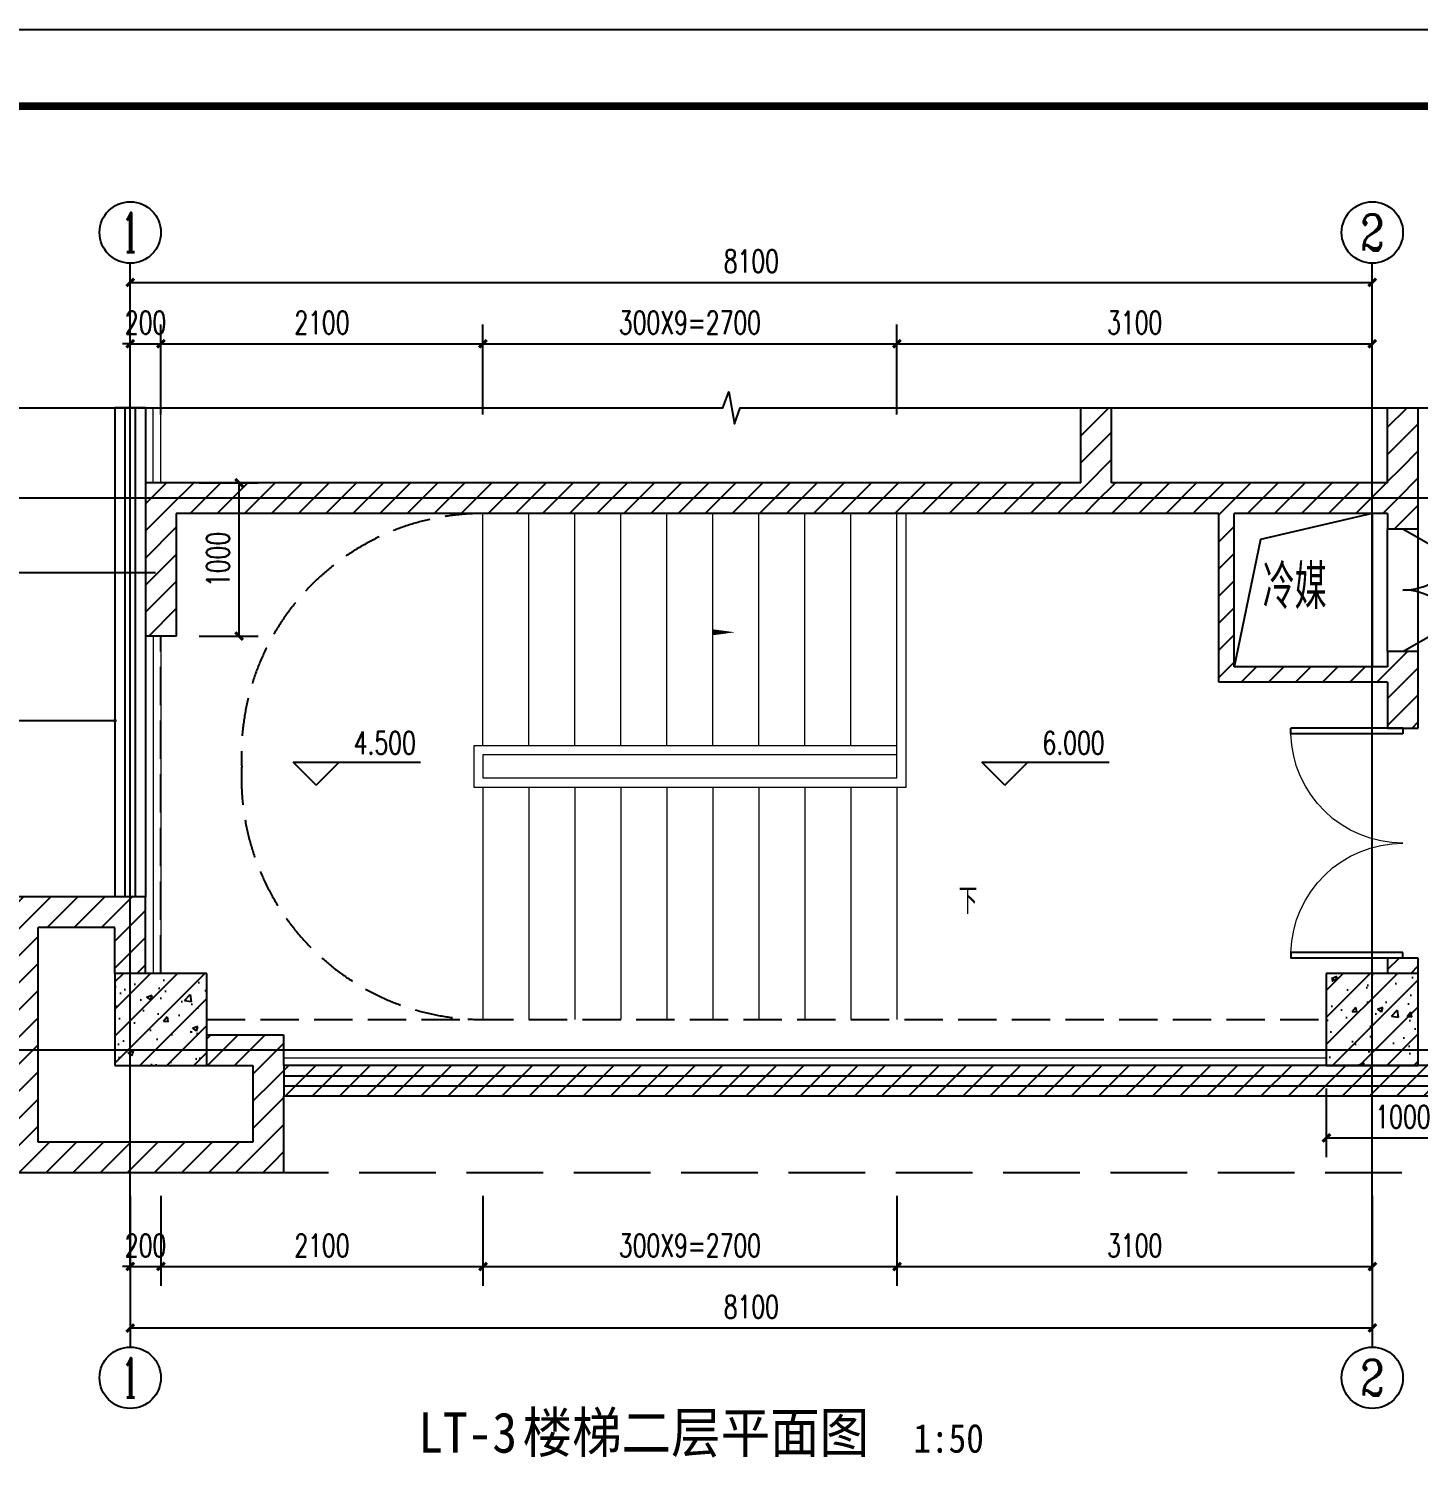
# Model space of a CAD drawing. Extents: x 1738711 to 2346805, y 1189731 to 2516152.
# Drawn here: x 2074032 to 2083095, y 1388574 to 1397922 of the extents above; entities that cross this region are included whole.
import ezdxf
from ezdxf.enums import TextEntityAlignment as Align

# ---------------------------------------------------------------- set-up
doc = ezdxf.new("R2010")
doc.units = 0
doc.header["$LTSCALE"] = 1000
doc.header["$MEASUREMENT"] = 0
doc.linetypes.add('DASH', pattern=[0.35, 0.25, -0.1])
doc.linetypes.add('复件 140224通州运河二期售楼部条件图_t3$0$X-ME SHAFT SH$0$X-B2$0$WATER_LINE', pattern=[0])
for name, color, linetype in [('AR-TEXT', 7, 'Continuous'), ('AXIS', 3, 'Continuous'), ('AXIS_TEXT', 7, 'Continuous'), ('DIM_ELEV', 3, 'Continuous'), ('DIM_LEAD', 3, 'Continuous'), ('DIM_SYMB', 3, 'Continuous'), ('DOTE', 1, 'Continuous'), ('PUB_DIM', 3, 'Continuous'), ('PUB_HATCH', 8, 'Continuous'), ('PUB_TEXT', 7, 'Continuous'), ('TK', 4, 'Continuous'), ('WALL', 40, 'Continuous'), ('WINDOW', 144, 'Continuous'), ('看线', 8, 'Continuous')]:
    doc.layers.add(name, color=color, linetype=linetype)
doc.layers.add('STAIR', color=2, linetype='Continuous', lineweight=5)
doc.layers.add('栏杆', color=6, linetype='Continuous', lineweight=15)
doc.styles.add('_TCH_AXIS', font='COMPLEX', dxfattribs={"bigfont": 'GBCBIG'})
doc.styles.add('_TCH_DIM', font='SIMPLEX', dxfattribs={"bigfont": 'GBCBIG'})
doc.styles.add('_TCH_DIM_T3', font='SIMPLEX', dxfattribs={"width": 0.705882, "bigfont": 'GBCBIG'})
doc.styles.add('COMPLEX', font='COMPLEX')
doc.styles.get("Standard").update_dxf_attribs({"font": 'gbenor.shx', "bigfont": 'gbcbig.shx'})
doc.styles.add('宋体', font='SIMSUN.TTF', dxfattribs={"width": 0.75})
doc.styles.add('黑体', font='simhei_0.ttf', dxfattribs={"width": 0.9})
doc.dimstyles.new('_TCH_ARCH&&50', dxfattribs={"dimtxt": 148.75, "dimasz": 50, "dimexe": 125, "dimexo": 150, "dimgap": 63.125, "dimtad": 1, "dimdec": 0, "dimzin": 0, "dimdsep": 46, "dimtxsty": '_TCH_DIM_T3', "dimblk": 'ARCHTICK', "dimcen": 0.09, "dimclrt": 7, "dimazin": 2, "dimtfac": 1, "dimtdec": 0, "dimtix": 1, "dimtmove": 2, "dimatfit": 3, "dimfxl": 50, "dimtolj": 1, "dimtzin": 0, "dimarcsym": 0})
pattern_1 = [(45, (0, 0), (-88.3883476, 88.3883476), []), (50, (0, 0), (358.63009, -31.376067), [37.5, -412.5]), (355, (0, 0), (-69.375667, 376.096067), [30, -330]), (100.4514, (29.9, -2.6), (289.25469, 344.71977), [31.870095, -350.571056]), (46.1842, (0, 100), (533.620524, -82.75951), [56.25, -618.75]), (96.6356, (44.47, 93.1), (467.33135, 487.05894), [47.80514, -525.8565]), (351.1842, (0, 100), (467.33097, 487.0593), [45, -495]), (21, (50, 75), (298.453526, -201.309445), [37.5, -412.5]), (326, (50, 75), (121.657666, 362.57502), [30, -330]), (71.4514, (74.87, 58.22), (420.111314, 161.26525), [31.870095, -350.571056]), (37.5, (0, 0), (6.0799277, 166.446927), [0, -326, 0, -335, 0, -331.25]), (7.5, (0, 0), (131.534769, 197.205856), [0, -191, 0, -318.5, 0, -126.25]), (327.5, (-111.5, 0), (266.911218, -11.277436), [0, -125, 0, -390, 0, -517.5]), (317.5, (-161.5, 0), (291.593085, 50.052491), [0, -162.5, 0, -259, 0, -367.5])]
pattern_2 = [(45, (0, 89.76), (-88.388383, 88.388383), [])]

# ---------------------------------------------------------------- blocks, each defined once
blk = doc.blocks.new('hjashrtahreahe')
at = {"layer": 'TK', "color": 7, "const_width": 25}
blk.add_lwpolyline([(0, 59400), (84100, 59400), (84100, 0), (0, 0)], close=True, dxfattribs=at)
at = {"layer": 'TK', "color": 3, "const_width": 100}
blk.add_lwpolyline([(2500, 1000), (2500, 58400), (83100, 58400), (83100, 1000)], close=True, dxfattribs=at)
at = {"layer": 'TK', "style": '宋体', "width": 0.75}
for tag, height, p in [('项目负责人', 350, (6003, 57089)), ('专业负责人', 350, (6003, 56224)), ('设计人', 350, (6003, 55419)), ('版号1', 250, (77304, 22193)), ('时间1', 250, (82405, 22193)), ('版号2', 250, (77304, 21593)), ('时间2', 250, (82405, 21593)), ('版号3', 250, (77304, 20993)), ('时间3', 250, (82405, 20993)), ('建筑会签', 0.0001, (78978, 2403)), ('电气会签', 0.0001, (82128, 2403)), ('结构会签', 0.0001, (78978, 1803)), ('暖通会签', 0.0001, (82128, 1803)), ('给排水会签', 0.0001, (78978, 1250)), ('智能化会签', 0.0001, (82128, 1250))]:
    blk.add_attdef(tag, text='', height=height, dxfattribs=at).set_placement(p, align=Align.CENTER)
for tag, p in [('合作设计单位', (80816, 48986)), ('版号说明1', (79854, 22318)), ('版号说明2', (79854, 21718)), ('版号说明3', (79854, 21118)), ('浙江绿储科技有限公司', (80545, 16036)), ('百兆瓦级集中式熔盐储能关键', (80545, 14953)), ('设备研发及制造基地项目', (80545, 14603)), ('1#研发楼', (80545, 13636)), ('图名', (80545, 12436)), ('工程编号', (78978, 11461)), ('子项编号', (82128, 11461)), ('建筑', (78978, 10711)), ('图号', (82128, 10711)), ('施工图', (78978, 9961)), ('2023.03', (82128, 9961)), ('审定', (79353, 8461)), ('审核', (79353, 7711)), ('工程负责', (79353, 6961)), ('专业负责', (79353, 6211)), ('设计', (79353, 5461)), ('制图', (79353, 4711)), ('校对', (79353, 3961))]:
    blk.add_attdef(tag, text='', height=250, dxfattribs=at).set_placement(p, align=Align.MIDDLE_CENTER)
blk = doc.blocks.new('_ArchTick')
at = {"color": 0, "linetype": 'ByBlock', "const_width": 0.4}
blk.add_lwpolyline([(-0.5, -0.5), (0.5, 0.5)], dxfattribs=at)
blk = doc.blocks.new('*D266')
at = {"layer": 'Defpoints', "color": 0, "transparency": 16777216}
for p in [(2082494.8, 1391161.4), (2083494.8, 1391161.4), (2083494.8, 1390689.6)]:
    blk.add_point(p, dxfattribs=at)
at = {"layer": 'PUB_DIM', "color": 0, "lineweight": -2, "transparency": 16777216}
for p, q in [((2082494.8, 1391011.4), (2082494.8, 1390564.6)), ((2083494.8, 1391011.4), (2083494.8, 1390564.6)), ((2082494.8, 1390689.6), (2083494.8, 1390689.6))]:
    blk.add_line(p, q, dxfattribs=at)
at = {"layer": 'PUB_DIM', "color": 0, "lineweight": -2, "transparency": 16777216, "xscale": 50, "yscale": 50, "zscale": 50, "rotation": 180}
blk.add_blockref('_ArchTick', (2082494.8, 1390689.6), dxfattribs=at)
at = {"layer": 'PUB_DIM', "color": 0, "lineweight": -2, "transparency": 16777216, "xscale": 50, "yscale": 50, "zscale": 50}
blk.add_blockref('_ArchTick', (2083494.8, 1390689.6), dxfattribs=at)
at = {"layer": 'PUB_DIM', "color": 7, "transparency": 16777216, "insert": (2082994.8, 1390827.1), "char_height": 148.75, "attachment_point": 5, "style": '_TCH_DIM_T3'}
blk.add_mtext('\\A1;1000', dxfattribs=at)
blk = doc.blocks.new('*D2243')
at = {"layer": 'Defpoints', "color": 0, "transparency": 16777216}
for p in [(2074694.8, 1390061.4), (2082794.8, 1390061.4), (2082794.8, 1389450.6)]:
    blk.add_point(p, dxfattribs=at)
at = {"layer": 'PUB_DIM', "color": 0, "lineweight": -2, "transparency": 16777216}
for p, q in [((2074694.8, 1389911.4), (2074694.8, 1389325.6)), ((2082794.8, 1389911.4), (2082794.8, 1389325.6)), ((2074694.8, 1389450.6), (2082794.8, 1389450.6))]:
    blk.add_line(p, q, dxfattribs=at)
at = {"layer": 'PUB_DIM', "color": 0, "lineweight": -2, "transparency": 16777216, "xscale": 50, "yscale": 50, "zscale": 50, "rotation": 180}
blk.add_blockref('_ArchTick', (2074694.8, 1389450.6), dxfattribs=at)
at = {"layer": 'PUB_DIM', "color": 0, "lineweight": -2, "transparency": 16777216, "xscale": 50, "yscale": 50, "zscale": 50}
blk.add_blockref('_ArchTick', (2082794.8, 1389450.6), dxfattribs=at)
at = {"layer": 'PUB_DIM', "color": 7, "transparency": 16777216, "insert": (2078744.8, 1389588.1), "char_height": 148.75, "attachment_point": 5, "style": '_TCH_DIM_T3'}
blk.add_mtext('\\A1;8100', dxfattribs=at)
blk = doc.blocks.new('*D2244')
at = {"layer": 'Defpoints', "color": 0, "transparency": 16777216}
for p in [(2074694.8, 1390461.4), (2074894.8, 1390461.4), (2074894.8, 1389850.6)]:
    blk.add_point(p, dxfattribs=at)
at = {"layer": 'PUB_DIM', "color": 0, "lineweight": -2, "transparency": 16777216}
for p, q in [((2074694.8, 1390311.4), (2074694.8, 1389725.6)), ((2074894.8, 1390311.4), (2074894.8, 1389725.6)), ((2074694.8, 1389850.6), (2074644.8, 1389850.6)), ((2074694.8, 1389850.6), (2074894.8, 1389850.6)), ((2074894.8, 1389850.6), (2074944.8, 1389850.6))]:
    blk.add_line(p, q, dxfattribs=at)
at = {"layer": 'PUB_DIM', "color": 0, "lineweight": -2, "transparency": 16777216, "xscale": 50, "yscale": 50, "zscale": 50}
blk.add_blockref('_ArchTick', (2074694.8, 1389850.6), dxfattribs=at)
at = {"layer": 'PUB_DIM', "color": 0, "lineweight": -2, "transparency": 16777216, "xscale": 50, "yscale": 50, "zscale": 50, "rotation": 180}
blk.add_blockref('_ArchTick', (2074894.8, 1389850.6), dxfattribs=at)
at = {"layer": 'PUB_DIM', "color": 7, "transparency": 16777216, "insert": (2074794.8, 1389988.1), "char_height": 148.75, "attachment_point": 5, "style": '_TCH_DIM_T3'}
blk.add_mtext('\\A1;200', dxfattribs=at)
blk = doc.blocks.new('*D2245')
at = {"layer": 'Defpoints', "color": 0, "transparency": 16777216}
for p in [(2074894.8, 1390461.4), (2076994.8, 1390461.4), (2076994.8, 1389850.6)]:
    blk.add_point(p, dxfattribs=at)
at = {"layer": 'PUB_DIM', "color": 0, "lineweight": -2, "transparency": 16777216}
for p, q in [((2074894.8, 1390311.4), (2074894.8, 1389725.6)), ((2076994.8, 1390311.4), (2076994.8, 1389725.6)), ((2074894.8, 1389850.6), (2076994.8, 1389850.6))]:
    blk.add_line(p, q, dxfattribs=at)
at = {"layer": 'PUB_DIM', "color": 0, "lineweight": -2, "transparency": 16777216, "xscale": 50, "yscale": 50, "zscale": 50, "rotation": 180}
blk.add_blockref('_ArchTick', (2074894.8, 1389850.6), dxfattribs=at)
at = {"layer": 'PUB_DIM', "color": 0, "lineweight": -2, "transparency": 16777216, "xscale": 50, "yscale": 50, "zscale": 50}
blk.add_blockref('_ArchTick', (2076994.8, 1389850.6), dxfattribs=at)
at = {"layer": 'PUB_DIM', "color": 7, "transparency": 16777216, "insert": (2075944.8, 1389988.1), "char_height": 148.75, "attachment_point": 5, "style": '_TCH_DIM_T3'}
blk.add_mtext('\\A1;2100', dxfattribs=at)
blk = doc.blocks.new('*D2246')
at = {"layer": 'Defpoints', "color": 0, "transparency": 16777216}
for p in [(2076994.8, 1390461.4), (2079694.8, 1390461.4), (2079694.8, 1389850.6)]:
    blk.add_point(p, dxfattribs=at)
at = {"layer": 'PUB_DIM', "color": 0, "lineweight": -2, "transparency": 16777216}
for p, q in [((2076994.8, 1390311.4), (2076994.8, 1389725.6)), ((2079694.8, 1390311.4), (2079694.8, 1389725.6)), ((2076994.8, 1389850.6), (2079694.8, 1389850.6))]:
    blk.add_line(p, q, dxfattribs=at)
at = {"layer": 'PUB_DIM', "color": 0, "lineweight": -2, "transparency": 16777216, "xscale": 50, "yscale": 50, "zscale": 50, "rotation": 180}
blk.add_blockref('_ArchTick', (2076994.8, 1389850.6), dxfattribs=at)
at = {"layer": 'PUB_DIM', "color": 0, "lineweight": -2, "transparency": 16777216, "xscale": 50, "yscale": 50, "zscale": 50}
blk.add_blockref('_ArchTick', (2079694.8, 1389850.6), dxfattribs=at)
at = {"layer": 'PUB_DIM', "color": 7, "transparency": 16777216, "insert": (2078344.8, 1389988.1), "char_height": 148.75, "attachment_point": 5, "style": '_TCH_DIM_T3'}
blk.add_mtext('\\A1;300X9=2700', dxfattribs=at)
blk = doc.blocks.new('*D2247')
at = {"layer": 'Defpoints', "color": 0, "transparency": 16777216}
for p in [(2079694.8, 1390461.4), (2082794.8, 1390461.4), (2082794.8, 1389850.6)]:
    blk.add_point(p, dxfattribs=at)
at = {"layer": 'PUB_DIM', "color": 0, "lineweight": -2, "transparency": 16777216}
for p, q in [((2079694.8, 1390311.4), (2079694.8, 1389725.6)), ((2082794.8, 1390311.4), (2082794.8, 1389725.6)), ((2079694.8, 1389850.6), (2082794.8, 1389850.6))]:
    blk.add_line(p, q, dxfattribs=at)
at = {"layer": 'PUB_DIM', "color": 0, "lineweight": -2, "transparency": 16777216, "xscale": 50, "yscale": 50, "zscale": 50, "rotation": 180}
blk.add_blockref('_ArchTick', (2079694.8, 1389850.6), dxfattribs=at)
at = {"layer": 'PUB_DIM', "color": 0, "lineweight": -2, "transparency": 16777216, "xscale": 50, "yscale": 50, "zscale": 50}
blk.add_blockref('_ArchTick', (2082794.8, 1389850.6), dxfattribs=at)
at = {"layer": 'PUB_DIM', "color": 7, "transparency": 16777216, "insert": (2081244.8, 1389988.1), "char_height": 148.75, "attachment_point": 5, "style": '_TCH_DIM_T3'}
blk.add_mtext('\\A1;3100', dxfattribs=at)
blk = doc.blocks.new('*D2248')
at = {"layer": 'Defpoints', "color": 0, "transparency": 16777216}
for p in [(2082794.8, 1396268.2), (2074694.8, 1395657.4), (2082794.8, 1395657.4)]:
    blk.add_point(p, dxfattribs=at)
at = {"layer": 'PUB_DIM', "color": 0, "lineweight": -2, "transparency": 16777216}
for p, q in [((2074694.8, 1395807.4), (2074694.8, 1396393.2)), ((2082794.8, 1395807.4), (2082794.8, 1396393.2)), ((2074694.8, 1396268.2), (2082794.8, 1396268.2))]:
    blk.add_line(p, q, dxfattribs=at)
at = {"layer": 'PUB_DIM', "color": 0, "lineweight": -2, "transparency": 16777216, "xscale": 50, "yscale": 50, "zscale": 50, "rotation": 180}
blk.add_blockref('_ArchTick', (2074694.8, 1396268.2), dxfattribs=at)
at = {"layer": 'PUB_DIM', "color": 0, "lineweight": -2, "transparency": 16777216, "xscale": 50, "yscale": 50, "zscale": 50}
blk.add_blockref('_ArchTick', (2082794.8, 1396268.2), dxfattribs=at)
at = {"layer": 'PUB_DIM', "color": 7, "transparency": 16777216, "insert": (2078744.8, 1396405.7), "char_height": 148.75, "attachment_point": 5, "style": '_TCH_DIM_T3'}
blk.add_mtext('\\A1;8100', dxfattribs=at)
blk = doc.blocks.new('*D2249')
at = {"layer": 'Defpoints', "color": 0, "transparency": 16777216}
for p in [(2074894.8, 1395868.2), (2074694.8, 1395257.4), (2074894.8, 1395257.4)]:
    blk.add_point(p, dxfattribs=at)
at = {"layer": 'PUB_DIM', "color": 0, "lineweight": -2, "transparency": 16777216}
for p, q in [((2074694.8, 1395407.4), (2074694.8, 1395993.2)), ((2074894.8, 1395407.4), (2074894.8, 1395993.2)), ((2074694.8, 1395868.2), (2074644.8, 1395868.2)), ((2074694.8, 1395868.2), (2074894.8, 1395868.2)), ((2074894.8, 1395868.2), (2074944.8, 1395868.2))]:
    blk.add_line(p, q, dxfattribs=at)
at = {"layer": 'PUB_DIM', "color": 0, "lineweight": -2, "transparency": 16777216, "xscale": 50, "yscale": 50, "zscale": 50}
blk.add_blockref('_ArchTick', (2074694.8, 1395868.2), dxfattribs=at)
at = {"layer": 'PUB_DIM', "color": 0, "lineweight": -2, "transparency": 16777216, "xscale": 50, "yscale": 50, "zscale": 50, "rotation": 180}
blk.add_blockref('_ArchTick', (2074894.8, 1395868.2), dxfattribs=at)
at = {"layer": 'PUB_DIM', "color": 7, "transparency": 16777216, "insert": (2074794.8, 1396005.7), "char_height": 148.75, "attachment_point": 5, "style": '_TCH_DIM_T3'}
blk.add_mtext('\\A1;200', dxfattribs=at)
blk = doc.blocks.new('*D2250')
at = {"layer": 'Defpoints', "color": 0, "transparency": 16777216}
for p in [(2076994.8, 1395868.2), (2074894.8, 1395257.4), (2076994.8, 1395257.4)]:
    blk.add_point(p, dxfattribs=at)
at = {"layer": 'PUB_DIM', "color": 0, "lineweight": -2, "transparency": 16777216}
for p, q in [((2074894.8, 1395407.4), (2074894.8, 1395993.2)), ((2076994.8, 1395407.4), (2076994.8, 1395993.2)), ((2074894.8, 1395868.2), (2076994.8, 1395868.2))]:
    blk.add_line(p, q, dxfattribs=at)
at = {"layer": 'PUB_DIM', "color": 0, "lineweight": -2, "transparency": 16777216, "xscale": 50, "yscale": 50, "zscale": 50, "rotation": 180}
blk.add_blockref('_ArchTick', (2074894.8, 1395868.2), dxfattribs=at)
at = {"layer": 'PUB_DIM', "color": 0, "lineweight": -2, "transparency": 16777216, "xscale": 50, "yscale": 50, "zscale": 50}
blk.add_blockref('_ArchTick', (2076994.8, 1395868.2), dxfattribs=at)
at = {"layer": 'PUB_DIM', "color": 7, "transparency": 16777216, "insert": (2075944.8, 1396005.7), "char_height": 148.75, "attachment_point": 5, "style": '_TCH_DIM_T3'}
blk.add_mtext('\\A1;2100', dxfattribs=at)
blk = doc.blocks.new('*D2251')
at = {"layer": 'Defpoints', "color": 0, "transparency": 16777216}
for p in [(2079694.8, 1395868.2), (2076994.8, 1395257.4), (2079694.8, 1395257.4)]:
    blk.add_point(p, dxfattribs=at)
at = {"layer": 'PUB_DIM', "color": 0, "lineweight": -2, "transparency": 16777216}
for p, q in [((2076994.8, 1395407.4), (2076994.8, 1395993.2)), ((2079694.8, 1395407.4), (2079694.8, 1395993.2)), ((2076994.8, 1395868.2), (2079694.8, 1395868.2))]:
    blk.add_line(p, q, dxfattribs=at)
at = {"layer": 'PUB_DIM', "color": 0, "lineweight": -2, "transparency": 16777216, "xscale": 50, "yscale": 50, "zscale": 50, "rotation": 180}
blk.add_blockref('_ArchTick', (2076994.8, 1395868.2), dxfattribs=at)
at = {"layer": 'PUB_DIM', "color": 0, "lineweight": -2, "transparency": 16777216, "xscale": 50, "yscale": 50, "zscale": 50}
blk.add_blockref('_ArchTick', (2079694.8, 1395868.2), dxfattribs=at)
at = {"layer": 'PUB_DIM', "color": 7, "transparency": 16777216, "insert": (2078344.8, 1396005.7), "char_height": 148.75, "attachment_point": 5, "style": '_TCH_DIM_T3'}
blk.add_mtext('\\A1;300X9=2700', dxfattribs=at)
blk = doc.blocks.new('*D2252')
at = {"layer": 'Defpoints', "color": 0, "transparency": 16777216}
for p in [(2082794.8, 1395868.2), (2079694.8, 1395257.4), (2082794.8, 1395257.4)]:
    blk.add_point(p, dxfattribs=at)
at = {"layer": 'PUB_DIM', "color": 0, "lineweight": -2, "transparency": 16777216}
for p, q in [((2079694.8, 1395407.4), (2079694.8, 1395993.2)), ((2082794.8, 1395407.4), (2082794.8, 1395993.2)), ((2079694.8, 1395868.2), (2082794.8, 1395868.2))]:
    blk.add_line(p, q, dxfattribs=at)
at = {"layer": 'PUB_DIM', "color": 0, "lineweight": -2, "transparency": 16777216, "xscale": 50, "yscale": 50, "zscale": 50, "rotation": 180}
blk.add_blockref('_ArchTick', (2079694.8, 1395868.2), dxfattribs=at)
at = {"layer": 'PUB_DIM', "color": 0, "lineweight": -2, "transparency": 16777216, "xscale": 50, "yscale": 50, "zscale": 50}
blk.add_blockref('_ArchTick', (2082794.8, 1395868.2), dxfattribs=at)
at = {"layer": 'PUB_DIM', "color": 7, "transparency": 16777216, "insert": (2081244.8, 1396005.7), "char_height": 148.75, "attachment_point": 5, "style": '_TCH_DIM_T3'}
blk.add_mtext('\\A1;3100', dxfattribs=at)
blk = doc.blocks.new('*D2253')
at = {"layer": 'Defpoints', "color": 0, "transparency": 16777216}
for p in [(2074994.8, 1394961.4), (2075404.5, 1394961.4), (2074994.8, 1393961.4)]:
    blk.add_point(p, dxfattribs=at)
at = {"layer": 'PUB_DIM', "color": 0, "lineweight": -2, "transparency": 16777216}
for p, q in [((2075144.8, 1394961.4), (2075529.5, 1394961.4)), ((2075404.5, 1393961.4), (2075404.5, 1394961.4)), ((2075144.8, 1393961.4), (2075529.5, 1393961.4))]:
    blk.add_line(p, q, dxfattribs=at)
at = {"layer": 'PUB_DIM', "color": 0, "lineweight": -2, "transparency": 16777216, "xscale": 50, "yscale": 50, "zscale": 50}
for p, rotation in [((2075404.5, 1394961.4), 90), ((2075404.5, 1393961.4), 270)]:
    blk.add_blockref('_ArchTick', p, dxfattribs=dict(at, rotation=rotation))
at = {"layer": 'PUB_DIM', "color": 7, "transparency": 16777216, "insert": (2075267, 1394461.4), "char_height": 148.75, "attachment_point": 5, "rotation": 90, "style": '_TCH_DIM_T3'}
blk.add_mtext('\\A1;1000', dxfattribs=at)
blk = doc.blocks.new('$TCHSYS$WIN2D')
for p, q in [((-0.5, 0.5), (0.5, 0.5)), ((-0.5, 0.5), (-0.5, -0.5)), ((0.5, 0.5), (0.5, -0.5)), ((0.5, 0.1667), (-0.5, 0.1667)), ((0.5, -0.1667), (-0.5, -0.1667)), ((-0.5, -0.5), (0.5, -0.5))]:
    blk.add_line(p, q)
blk = doc.blocks.new('$DorLib2D$00000002')
for p, q in [((-0.5, 0), (-0.5, 0.4875)), ((-0.475, 0.4875), (-0.5, 0.4875)), ((-0.475, 0), (-0.475, 0.4875)), ((0.475, 0), (0.475, 0.4875)), ((0.475, 0.4875), (0.5, 0.4875)), ((0.5, 0), (0.5, 0.4875)), ((-0.5, 0), (-0.475, 0)), ((0.5, 0), (0.475, 0))]:
    blk.add_line(p, q)
at = {"lineweight": 13}
for centre, start, end in [((-0.4875, 0), 0, 88.53072), ((0.4875, 0), 91.46928, 180)]:
    blk.add_arc(centre, 0.4875, start, end, dxfattribs=at)
blk = doc.blocks.new('$DorLib2D$00000231')
at = {"color": 0}
for p, q in [((-0.5, 0), (-0.25, 0.433)), ((0.5, 0), (0.25, 0.433))]:
    blk.add_line(p, q, dxfattribs=at)
for centre, start, end in [((-0.5, 0), 0, 60), ((0.5, 0), 120, 180)]:
    blk.add_arc(centre, 0.5, start, end, dxfattribs=at)
blk = doc.blocks.new('_AXISO')
blk.add_circle((0, 0), 0.5)
at = {"layer": 'AXIS_TEXT', "style": 'COMPLEX', "width": 1.041667}
blk.add_attdef('A', text='', height=0.56, dxfattribs=at).set_placement((-0.25, -0.28), (0.25, -0.28), align=Align.FIT)

msp = doc.modelspace()

# ---------------------------------------------------------------- hatches: boundary and pattern name
at = {"layer": 'PUB_HATCH'}
h = msp.add_hatch(dxfattribs=at)
h.set_pattern_fill('普通砖', color=256, scale=50, style=0)
h.set_pattern_definition(pattern_2)
h.paths.add_polyline_path([(2080994.8, 1394894.7), (2081094.8, 1394961.4), (2081094.8, 1395450.2), (2080894.8, 1395450.2), (2080894.8, 1394961.4)])
h = msp.add_hatch(dxfattribs=at)
h.set_pattern_fill('普通砖', color=256, scale=50, style=0)
h.set_pattern_definition(pattern_2)
h.paths.add_polyline_path([(2083028.1, 1395057.8), (2083094.8, 1395050.6), (2083094.8, 1395450.2), (2082894.8, 1395450.2), (2082894.8, 1395050.6)])
at = {"layer": 'PUB_HATCH', "linetype": '复件 140224通州运河二期售楼部条件图_t3$0$X-ME SHAFT SH$0$X-B2$0$WATER_LINE'}
h = msp.add_hatch(dxfattribs=at)
h.set_pattern_fill('普通砖', color=256, scale=50, style=0)
h.set_pattern_definition(pattern_2)
h.paths.add_polyline_path([(2082961.5, 1394861.4), (2083094.8, 1394861.4), (2083094.8, 1395061.4), (2083028.1, 1395054.2), (2082894.8, 1395061.4), (2082894.8, 1394961.4)])
at = {"layer": 'PUB_HATCH'}
h = msp.add_hatch(dxfattribs=at)
h.set_pattern_fill('普通砖', color=256, scale=50, style=0)
h.set_pattern_definition(pattern_2)
h.paths.add_polyline_path([(2080994.8, 1394894.7), (2080894.8, 1394961.4), (2074794.8, 1394961.4), (2074994.8, 1394761.4), (2080994.8, 1394761.4)])
at = {"layer": 'PUB_HATCH', "linetype": '复件 140224通州运河二期售楼部条件图_t3$0$X-ME SHAFT SH$0$X-B2$0$WATER_LINE'}
h = msp.add_hatch(dxfattribs=at)
h.set_pattern_fill('普通砖', color=256, scale=50, style=0)
h.set_pattern_definition(pattern_2)
h.paths.add_polyline_path([(2074994.8, 1394761.4), (2074794.8, 1394961.4), (2074794.8, 1393961.4), (2074994.8, 1393961.4)])
at = {"layer": 'PUB_HATCH'}
h = msp.add_hatch(dxfattribs=at)
h.set_pattern_fill('普通砖', color=256, scale=50, style=0)
h.set_pattern_definition(pattern_2)
h.paths.add_polyline_path([(2081394.8, 1394761.4), (2081394.8, 1394961.4), (2081094.8, 1394961.4), (2080994.8, 1394894.7), (2080994.8, 1394761.4)])
h = msp.add_hatch(dxfattribs=at)
h.set_pattern_fill('普通砖', color=256, scale=50, style=0)
h.set_pattern_definition(pattern_2)
h.paths.add_polyline_path([(2081644.8, 1394761.4), (2081644.8, 1394961.4), (2081394.8, 1394961.4), (2081394.8, 1394761.4)])
h = msp.add_hatch(dxfattribs=at)
h.set_pattern_fill('普通砖', color=256, scale=50, style=0)
h.set_pattern_definition(pattern_2)
h.paths.add_polyline_path([(2081844.8, 1394828.1), (2081844.8, 1394961.4), (2081644.8, 1394961.4), (2081644.8, 1394761.4), (2081794.8, 1394761.4)])
h = msp.add_hatch(dxfattribs=at)
h.set_pattern_fill('普通砖', color=256, scale=50, style=0)
h.set_pattern_definition(pattern_2)
h.paths.add_polyline_path([(2082961.5, 1394861.4), (2082894.8, 1394961.4), (2081844.8, 1394961.4), (2081844.8, 1394828.1), (2081894.8, 1394761.4), (2082894.8, 1394761.4)])
h = msp.add_hatch(dxfattribs=at)
h.set_pattern_fill('普通砖', color=256, scale=50, style=0)
h.set_pattern_definition(pattern_2)
h.paths.add_polyline_path([(2081794.8, 1393661.4), (2081894.8, 1393761.4), (2081894.8, 1394761.4), (2081844.8, 1394828.1), (2081794.8, 1394761.4)])
at = {"layer": 'PUB_HATCH', "linetype": '复件 140224通州运河二期售楼部条件图_t3$0$X-ME SHAFT SH$0$X-B2$0$WATER_LINE'}
h = msp.add_hatch(dxfattribs=at)
h.set_pattern_fill('普通砖', color=256, scale=50, style=0)
h.set_pattern_definition(pattern_2)
h.paths.add_polyline_path([(2082894.8, 1394761.4), (2082894.8, 1394661.4), (2083094.8, 1394661.4), (2083094.8, 1394861.4), (2082961.5, 1394861.4)])
h = msp.add_hatch(dxfattribs=at)
h.set_pattern_fill('普通砖', color=256, scale=50, style=0)
h.set_pattern_definition(pattern_2)
h.paths.add_polyline_path([(2083094.8, 1393711.4), (2083094.8, 1393861.4), (2082894.8, 1393861.4), (2082894.8, 1393761.4), (2082961.5, 1393711.4)])
at = {"layer": 'PUB_HATCH'}
h = msp.add_hatch(dxfattribs=at)
h.set_pattern_fill('普通砖', color=256, scale=50, style=0)
h.set_pattern_definition(pattern_2)
h.paths.add_polyline_path([(2082961.5, 1393711.4), (2082894.8, 1393761.4), (2081894.8, 1393761.4), (2081794.8, 1393661.4), (2082894.8, 1393661.4)])
at = {"layer": 'PUB_HATCH', "linetype": '复件 140224通州运河二期售楼部条件图_t3$0$X-ME SHAFT SH$0$X-B2$0$WATER_LINE'}
h = msp.add_hatch(dxfattribs=at)
h.set_pattern_fill('普通砖', color=256, scale=50, style=0)
h.set_pattern_definition(pattern_2)
h.paths.add_polyline_path([(2082894.8, 1393661.4), (2082894.8, 1393361.4), (2083094.8, 1393361.4), (2083094.8, 1393711.4), (2082961.5, 1393711.4)])
h = msp.add_hatch(dxfattribs=at)
h.set_pattern_fill('普通砖', color=256, scale=50, style=0)
h.set_pattern_definition(pattern_2)
h.paths.add_polyline_path([(2074661.5, 1392161.4), (2074594.8, 1392261.4), (2073895.2, 1392261.4), (2074095.2, 1392061.4), (2074594.8, 1392061.4)])
h = msp.add_hatch(dxfattribs=at)
h.set_pattern_fill('普通砖', color=256, scale=50, style=0)
h.set_pattern_definition(pattern_2)
h.paths.add_polyline_path([(2073895.2, 1390461.4), (2074095.2, 1390661.4), (2074095.2, 1392061.4), (2073895.2, 1392261.4)])
h = msp.add_hatch(dxfattribs=at)
h.set_pattern_fill('普通砖', color=256, scale=50, style=0)
h.set_pattern_definition(pattern_2)
h.paths.add_polyline_path([(2074794.8, 1392161.4), (2074794.8, 1392261.4), (2074594.8, 1392261.4), (2074661.5, 1392161.4)])
h = msp.add_hatch(dxfattribs=at)
h.set_pattern_fill('普通砖', color=256, scale=50, style=0)
h.set_pattern_definition(pattern_2)
h.paths.add_polyline_path([(2074594.8, 1391761.4), (2074794.8, 1391761.4), (2074794.8, 1392161.4), (2074661.5, 1392161.4), (2074594.8, 1392061.4)])
h = msp.add_hatch(dxfattribs=at)
h.set_pattern_fill('普通砖', color=256, scale=50, style=0)
h.set_pattern_definition(pattern_2)
h.paths.add_polyline_path([(2082894.8, 1391761.4), (2083094.8, 1391761.4), (2083094.8, 1391861.4), (2082894.8, 1391861.4)])
h = msp.add_hatch(dxfattribs=at)
h.set_pattern_fill('钢筋混凝土', color=256, scale=50, style=0)
h.set_pattern_definition(pattern_1)
h.paths.add_polyline_path([(2074594.8, 1391161.4), (2075194.8, 1391161.4), (2075194.8, 1391761.4), (2074594.8, 1391761.4)])
h = msp.add_hatch(dxfattribs=at)
h.set_pattern_fill('钢筋混凝土', color=256, scale=50, style=0)
h.set_pattern_definition(pattern_1)
h.paths.add_polyline_path([(2082494.8, 1391161.4), (2083094.8, 1391161.4), (2083094.8, 1391761.4), (2082494.8, 1391761.4)])
h = msp.add_hatch(dxfattribs=at)
h.set_pattern_fill('普通砖', color=256, scale=50, style=0)
h.set_pattern_definition(pattern_2)
h.paths.add_polyline_path([(2075194.8, 1391161.4), (2075495.2, 1391161.4), (2075695.2, 1391361.4), (2075194.8, 1391361.4)])
h = msp.add_hatch(dxfattribs=at)
h.set_pattern_fill('普通砖', color=256, scale=50, style=0)
h.set_pattern_definition(pattern_2)
h.paths.add_polyline_path([(2075695.2, 1391361.4), (2075495.2, 1391161.4), (2075495.2, 1391061.4), (2075628.5, 1391061.4), (2075695.2, 1391161.4)])
at = {"layer": 'PUB_HATCH'}
h = msp.add_hatch(dxfattribs=at)
h.set_pattern_fill('普通砖', color=256, scale=50, style=0)
h.set_pattern_definition(pattern_2)
h.paths.add_polyline_path([(2083494.8, 1391261.4), (2083094.8, 1391261.4), (2083094.8, 1391161.4), (2083494.8, 1391161.4)])
at = {"layer": 'PUB_HATCH', "linetype": '复件 140224通州运河二期售楼部条件图_t3$0$X-ME SHAFT SH$0$X-B2$0$WATER_LINE'}
h = msp.add_hatch(dxfattribs=at)
h.set_pattern_fill('普通砖', color=256, scale=50, style=0)
h.set_pattern_definition(pattern_2)
h.paths.add_polyline_path([(2083494.8, 1391161.4), (2075695.2, 1391161.4), (2075628.5, 1391061.4), (2075695.2, 1390961.4), (2083494.8, 1390961.4)])
h = msp.add_hatch(dxfattribs=at)
h.set_pattern_fill('普通砖', color=256, scale=50, style=0)
h.set_pattern_definition(pattern_2)
h.paths.add_polyline_path([(2075628.5, 1391061.4), (2075495.2, 1391061.4), (2075495.2, 1390661.4), (2075695.2, 1390461.4), (2075695.2, 1390961.4)])
h = msp.add_hatch(dxfattribs=at)
h.set_pattern_fill('普通砖', color=256, scale=50, style=0)
h.set_pattern_definition(pattern_2)
h.paths.add_polyline_path([(2075695.2, 1390461.4), (2075495.2, 1390661.4), (2074095.2, 1390661.4), (2073895.2, 1390461.4)])

# ---------------------------------------------------------------- linework, layer by layer
at = {"layer": 'AXIS'}
for p, q in [((2074694.8, 1395893.2), (2074694.8, 1396393.2)), ((2082794.8, 1395893.2), (2082794.8, 1396393.2)), ((2074694.8, 1389825.6), (2074694.8, 1389325.6)), ((2082794.8, 1389825.6), (2082794.8, 1389325.6))]:
    msp.add_line(p, q, dxfattribs=at)
at = {"layer": 'DIM_ELEV'}
for p, q in [((2075907.3, 1392988.7), (2075757.3, 1393138.7)), ((2075757.3, 1393138.7), (2076587.3, 1393138.7)), ((2075907.3, 1392988.7), (2076057.3, 1393138.7)), ((2080399.3, 1392988.7), (2080249.3, 1393138.7)), ((2080249.3, 1393138.7), (2081079.2, 1393138.7)), ((2080399.3, 1392988.7), (2080549.3, 1393138.7))]:
    msp.add_line(p, q, dxfattribs=at)
at = {"layer": 'DIM_LEAD'}
for p, q in [((2074860, 1394373), (2073401.4, 1394373)), ((2074860, 1394373), (2073401.4, 1394373)), ((2074594.8, 1393410), (2072962.1, 1393410))]:
    msp.add_line(p, q, dxfattribs=at)
at = {"layer": 'DIM_LEAD', "const_width": 12}
msp.add_lwpolyline([(2074600.8, 1393410, 1), (2074588.8, 1393410, 1)], format="xyb", close=True, dxfattribs=at)
at = {"layer": 'DIM_SYMB'}
msp.add_lwpolyline([(2073762.9, 1395450.2), (2078559, 1395450.2), (2078597.3, 1395555.2), (2078634.3, 1395345.2), (2078671.5, 1395450.2), (2083467.7, 1395450.2)], dxfattribs=at)
msp.add_lwpolyline([(2080044.8, 1392236.4, 0, 0, 0), (2076128, 1392236.4, 0, 0, 0), (2076128, 1393986.4, 0, 0, 0), (2078638.1, 1393986.4, 0, 40, 0), (2078488.1, 1393986.4, 0, 0, 0)], format="xyseb", dxfattribs=at)
at = {"layer": 'DOTE'}
for p, q in [((2074694.8, 1389824), (2074694.8, 1395809.9)), ((2082794.8, 1389824), (2082794.8, 1395809.9)), ((2083893.2, 1394861.4), (2073500.6, 1394861.4)), ((2083893.2, 1391261.4), (2073500.6, 1391261.4))]:
    msp.add_line(p, q, dxfattribs=at)
at = {"layer": 'STAIR'}
for p, q in [((2076994.8, 1393246.4), (2076994.8, 1394761.4)), ((2077294.8, 1393246.4), (2077294.8, 1394761.4)), ((2077594.8, 1393246.4), (2077594.8, 1394761.4)), ((2077894.8, 1393246.4), (2077894.8, 1394761.4)), ((2078194.8, 1393246.4), (2078194.8, 1394761.4)), ((2078494.8, 1393246.4), (2078494.8, 1394761.4)), ((2078794.8, 1393246.4), (2078794.8, 1394761.4)), ((2079094.8, 1393246.4), (2079094.8, 1394761.4)), ((2079394.8, 1393246.4), (2079394.8, 1394761.4)), ((2079694.8, 1393036.4), (2079694.8, 1394761.4)), ((2079754.8, 1392976.4), (2079754.8, 1394761.4)), ((2079694.8, 1393246.4), (2076934.8, 1393246.4)), ((2076934.8, 1393246.4), (2076934.8, 1392976.4)), ((2079694.8, 1393186.4), (2076994.8, 1393186.4)), ((2076994.8, 1393186.4), (2076994.8, 1393036.4)), ((2076934.8, 1392976.4), (2079754.8, 1392976.4)), ((2076994.8, 1393036.4), (2079694.8, 1393036.4)), ((2076994.8, 1392976.4), (2076994.8, 1391461.4)), ((2077294.8, 1392976.4), (2077294.8, 1391461.4)), ((2077594.8, 1392976.4), (2077594.8, 1391461.4)), ((2077894.8, 1392976.4), (2077894.8, 1391461.4)), ((2078194.8, 1392976.4), (2078194.8, 1391461.4)), ((2078494.8, 1392976.4), (2078494.8, 1391461.4)), ((2078794.8, 1392976.4), (2078794.8, 1391461.4)), ((2079094.8, 1392976.4), (2079094.8, 1391461.4)), ((2079394.8, 1392976.4), (2079394.8, 1391461.4)), ((2079694.8, 1392976.4), (2079694.8, 1391461.4))]:
    msp.add_line(p, q, dxfattribs=at)
at = {"layer": 'WALL', "linetype": '复件 140224通州运河二期售楼部条件图_t3$0$X-ME SHAFT SH$0$X-B2$0$WATER_LINE'}
for p, q in [((2074794.8, 1395450.2), (2074594.8, 1395450.2)), ((2082894.8, 1394961.4), (2082894.8, 1395061.4)), ((2083094.8, 1394861.4), (2083094.8, 1395061.4)), ((2074794.8, 1394961.4), (2074794.8, 1393961.4)), ((2083094.8, 1394661.4), (2083094.8, 1394861.4)), ((2074994.8, 1394761.4), (2074994.8, 1393961.4)), ((2082894.8, 1394761.4), (2082894.8, 1394661.4)), ((2082894.8, 1394661.4), (2083094.8, 1394661.4)), ((2074994.8, 1393961.4), (2074794.8, 1393961.4)), ((2083094.8, 1393861.4), (2082894.8, 1393861.4)), ((2082894.8, 1393861.4), (2082894.8, 1393761.4)), ((2083094.8, 1393711.4), (2083094.8, 1393861.4)), ((2083094.8, 1393361.4), (2083094.8, 1393711.4)), ((2082894.8, 1393661.4), (2082894.8, 1393361.4)), ((2082894.8, 1393361.4), (2083094.8, 1393361.4)), ((2074594.8, 1392261.4), (2073895.2, 1392261.4)), ((2074794.8, 1392261.4), (2074594.8, 1392261.4)), ((2074794.8, 1392161.4), (2074794.8, 1392261.4)), ((2074794.8, 1391761.4), (2074794.8, 1392161.4)), ((2074594.8, 1392061.4), (2074095.2, 1392061.4)), ((2074095.2, 1390661.4), (2074095.2, 1392061.4)), ((2074594.8, 1391761.4), (2074594.8, 1392061.4)), ((2083094.8, 1391861.4), (2082894.8, 1391861.4)), ((2082894.8, 1391861.4), (2082894.8, 1391761.4)), ((2083094.8, 1391761.4), (2083094.8, 1391861.4)), ((2075194.8, 1391761.4), (2074594.8, 1391761.4)), ((2074594.8, 1391761.4), (2074594.8, 1391161.4)), ((2075194.8, 1391161.4), (2075194.8, 1391761.4)), ((2083094.8, 1391761.4), (2082494.8, 1391761.4)), ((2082494.8, 1391761.4), (2082494.8, 1391161.4)), ((2083094.8, 1391161.4), (2083094.8, 1391761.4)), ((2075194.8, 1391361.4), (2075695.2, 1391361.4)), ((2075695.2, 1391361.4), (2075695.2, 1391161.4)), ((2074594.8, 1391161.4), (2075194.8, 1391161.4)), ((2075194.8, 1391161.4), (2075495.2, 1391161.4)), ((2075495.2, 1391161.4), (2075495.2, 1391061.4)), ((2083494.8, 1391161.4), (2075695.2, 1391161.4)), ((2082494.8, 1391161.4), (2083094.8, 1391161.4)), ((2075495.2, 1391061.4), (2075495.2, 1390661.4)), ((2083494.8, 1390961.4), (2075695.2, 1390961.4)), ((2075695.2, 1390961.4), (2075695.2, 1390461.4)), ((2075495.2, 1390661.4), (2074095.2, 1390661.4)), ((2075695.2, 1390461.4), (2073895.2, 1390461.4))]:
    msp.add_line(p, q, dxfattribs=at)
at = {"layer": 'WALL'}
for p, q in [((2080894.8, 1394961.4), (2080894.8, 1395450.2)), ((2080894.8, 1395450.2), (2081094.8, 1395450.2)), ((2081094.8, 1394961.4), (2081094.8, 1395450.2)), ((2082894.8, 1395050.6), (2082894.8, 1395450.2)), ((2082894.8, 1395450.2), (2083094.8, 1395450.2)), ((2083094.8, 1395050.6), (2083094.8, 1395450.2)), ((2080894.8, 1394961.4), (2074794.8, 1394961.4)), ((2081394.8, 1394961.4), (2081094.8, 1394961.4)), ((2081644.8, 1394961.4), (2081394.8, 1394961.4)), ((2081844.8, 1394961.4), (2081644.8, 1394961.4)), ((2082894.8, 1394961.4), (2081844.8, 1394961.4)), ((2080994.8, 1394761.4), (2074994.8, 1394761.4)), ((2081394.8, 1394761.4), (2080994.8, 1394761.4)), ((2081644.8, 1394761.4), (2081394.8, 1394761.4)), ((2081794.8, 1394761.4), (2081644.8, 1394761.4)), ((2081794.8, 1393661.4), (2081794.8, 1394761.4)), ((2082894.8, 1394761.4), (2081894.8, 1394761.4)), ((2081894.8, 1393761.4), (2081894.8, 1394761.4)), ((2082894.8, 1393761.4), (2081894.8, 1393761.4)), ((2082894.8, 1393661.4), (2081794.8, 1393661.4)), ((2083494.8, 1391261.4), (2083094.8, 1391261.4))]:
    msp.add_line(p, q, dxfattribs=at)
at = {"layer": 'WINDOW'}
for p, q in [((2082894.8, 1393861.4), (2082894.8, 1394661.4)), ((2083094.8, 1393861.4), (2083094.8, 1394661.4))]:
    msp.add_line(p, q, dxfattribs=at)
at = {"layer": '栏杆'}
for points in [[(2074844.8, 1394961.4), (2074844.8, 1395450.2)], [(2074894.8, 1394961.4), (2074894.8, 1395450.2)], [(2074844.8, 1393961.4), (2074844.8, 1391761.4)], [(2074894.8, 1393961.4), (2074894.8, 1391761.4)], [(2075695.5, 1391261.4), (2082494.8, 1391261.4)], [(2075695.5, 1391211.4), (2082494.8, 1391211.4)]]:
    msp.add_lwpolyline(points, dxfattribs=at)
at = {"layer": '看线', "ltscale": 2}
msp.add_line((2082794.8, 1394761.4), (2082794.8, 1393761.4), dxfattribs=at)
at = {"layer": '看线', "linetype": 'DASH'}
for p, q in [((2074894.8, 1391761.4), (2074894.8, 1393961.4)), ((2075194.8, 1391461.4), (2082494.8, 1391461.4))]:
    msp.add_line(p, q, dxfattribs=at)
at = {"layer": '看线', "linetype": 'DASH', "ltscale": 2}
msp.add_line((2083687.7, 1390461.4), (2075695.2, 1390461.4), dxfattribs=at)
at = {"layer": '看线', "ltscale": 2}
msp.add_lwpolyline([(2082794.8, 1394761.4), (2082064.6, 1394591.8), (2081894.8, 1393761.4)], dxfattribs=at)
at = {"layer": '看线', "linetype": 'DASH'}
for centre, start, end in [((2076994.8, 1393186.4), 90, 182.7294), ((2076994.8, 1393036.4), 177.2706, 270)]:
    msp.add_arc(centre, 1575, start, end, dxfattribs=at)

# ---------------------------------------------------------------- block references
at = {"xscale": 0.5, "yscale": 0.5, "zscale": 0.5}
msp.add_blockref('hjashrtahreahe', (2066033.1, 1368216), dxfattribs=at)
at = {"layer": 'AXIS'}
ref = msp.add_blockref('_AXISO', (2074694.8, 1396593.2), dxfattribs=dict(at, xscale=400, yscale=400, zscale=400))
ref.add_attrib('A', '1', dxfattribs={"layer": 'AXIS_TEXT', "ltscale": 0.5, "height": 257.4, "style": '_TCH_AXIS'}).set_placement((2074639.7, 1396464.5), (2074750, 1396464.5), align=Align.FIT)
ref = msp.add_blockref('_AXISO', (2082794.8, 1396593.2), dxfattribs=dict(at, xscale=400, yscale=400, zscale=400))
ref.add_attrib('A', '2', dxfattribs={"layer": 'AXIS_TEXT', "ltscale": 0.5, "height": 233, "style": '_TCH_AXIS'}).set_placement((2082717.2, 1396476.7), (2082872.5, 1396476.7), align=Align.FIT)
ref = msp.add_blockref('_AXISO', (2074694.8, 1389125.6), dxfattribs=dict(at, xscale=400, yscale=400, zscale=400))
ref.add_attrib('A', '1', dxfattribs={"layer": 'AXIS_TEXT', "ltscale": 0.5, "height": 257.4, "style": '_TCH_AXIS'}).set_placement((2074639.7, 1388996.9), (2074750, 1388996.9), align=Align.FIT)
ref = msp.add_blockref('_AXISO', (2082794.8, 1389125.6), dxfattribs=dict(at, xscale=400, yscale=400, zscale=400))
ref.add_attrib('A', '2', dxfattribs={"layer": 'AXIS_TEXT', "ltscale": 0.5, "height": 233, "style": '_TCH_AXIS'}).set_placement((2082717.2, 1389009.1), (2082872.5, 1389009.1), align=Align.FIT)
at = {"layer": 'WINDOW', "linetype": '复件 140224通州运河二期售楼部条件图_t3$0$X-ME SHAFT SH$0$X-B2$0$WATER_LINE', "yscale": -200}
for p, xscale, zscale, rotation in [((2074694.8, 1393855.8), -3188.805104051949, -3188.805104051949, 90), ((2079691.6, 1391061.4), 7992.234466333874, 7992.234466333874, 180.0000000044954)]:
    msp.add_blockref('$TCHSYS$WIN2D', p, dxfattribs=dict(at, xscale=xscale, zscale=zscale, rotation=rotation))
at = {"layer": 'WINDOW', "rotation": 90}
for name, p, xscale, yscale, zscale in [('$DorLib2D$00000231', (2082994.8, 1394261.4), -800, -800, -800), ('$DorLib2D$00000002', (2082994.8, 1392611.4), -1500, 1500, -1500)]:
    msp.add_blockref(name, p, dxfattribs=dict(at, xscale=xscale, yscale=yscale, zscale=zscale))

# ---------------------------------------------------------------- texts
at = {"layer": 'AR-TEXT'}
msp.add_text('冷媒', height=289.36, dxfattribs=at).set_placement((2082080, 1394137.6))
at = {"layer": 'PUB_TEXT', "color": 7}
for s, height, style, width, p in [('4.500', 148.75, '_TCH_DIM', 0.705882, (2076152.3, 1393191.2)), ('6.000', 148.75, '_TCH_DIM', 0.705882, (2080644.2, 1393191.2)), ('楼梯二层平面图', 262.87, '黑体', 0.9, (2077253.9, 1388637.1)), ('LT-3', 262.87, '黑体', 0.9, (2076573.4, 1388637.1)), ('1:50', 187.76, '黑体', 0.9, (2079801.8, 1388637.1))]:
    msp.add_text(s, height=height, dxfattribs=dict(at, style=style, width=width)).set_placement(p)
at = {"layer": 'PUB_TEXT', "color": 7, "style": '_TCH_DIM'}
msp.add_text('下', height=168.8, dxfattribs=at).set_placement((2080097.3, 1392148.9))

# ---------------------------------------------------------------- dimensions: what is measured, and where the dimension line sits
at = {"layer": 'PUB_DIM'}
for p1, p2, distance, picture, middle in [((2074694.8, 1395657.4), (2082794.8, 1395657.4), 610.8, '*D2248', (2078744.8, 1396405.7)), ((2074694.8, 1395257.4), (2074894.8, 1395257.4), 610.8, '*D2249', (2074794.8, 1396005.7)), ((2074894.8, 1395257.4), (2076994.8, 1395257.4), 610.8, '*D2250', (2075944.8, 1396005.7)), ((2079694.8, 1395257.4), (2082794.8, 1395257.4), 610.8, '*D2252', (2081244.8, 1396005.7)), ((2074994.8, 1393961.4), (2074994.8, 1394961.4), -409.7, '*D2253', (2075267, 1394461.4)), ((2082494.8, 1391161.4), (2083494.8, 1391161.4), -471.8, '*D266', (2082994.8, 1390827.1)), ((2074694.8, 1390461.4), (2074894.8, 1390461.4), -610.8, '*D2244', (2074794.8, 1389988.1)), ((2074894.8, 1390461.4), (2076994.8, 1390461.4), -610.8, '*D2245', (2075944.8, 1389988.1)), ((2079694.8, 1390461.4), (2082794.8, 1390461.4), -610.8, '*D2247', (2081244.8, 1389988.1)), ((2074694.8, 1390061.4), (2082794.8, 1390061.4), -610.8, '*D2243', (2078744.8, 1389588.1))]:
    dim = msp.add_aligned_dim(p1=p1, p2=p2, distance=distance, dimstyle='_TCH_ARCH&&50', dxfattribs=at)
    dim.commit()
    dim.dimension.update_dxf_attribs({"geometry": picture, "text_midpoint": middle})
for p1, p2, distance, picture, middle in [((2076994.8, 1395257.4), (2079694.8, 1395257.4), 610.8, '*D2251', (2078344.8, 1396005.7)), ((2076994.8, 1390461.4), (2079694.8, 1390461.4), -610.8, '*D2246', (2078344.8, 1389988.1))]:
    dim = msp.add_aligned_dim(p1=p1, p2=p2, distance=distance, text='300X9=2700', dimstyle='_TCH_ARCH&&50', dxfattribs=at)
    dim.commit()
    dim.dimension.update_dxf_attribs({"geometry": picture, "text_midpoint": middle})

doc.saveas('drawing.dxf')
